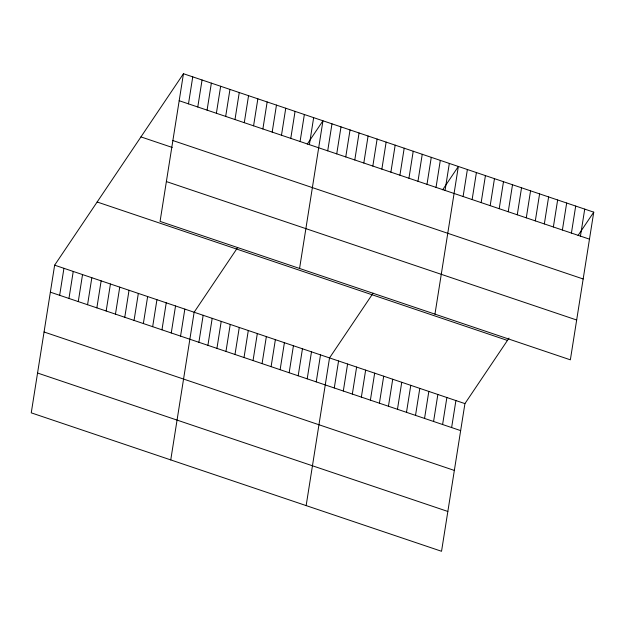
<?xml version="1.0" encoding="UTF-8"?>
<svg xmlns="http://www.w3.org/2000/svg" width="625" height="625" viewBox="0 0 625 625"><rect width="100%" height="100%" fill="white"/><g stroke="black" fill="none" stroke-linecap="round" stroke-linejoin="round"><path stroke-width="0.94" d="M183.461 73.719L160.07 221.391L570.359 359.828L593.75 212.156L183.461 73.719L54.641 265.172L31.25 412.844L441.539 551.281L464.93 403.609L509.008 338.102M59.664 295.312L63.938 268.312M68.961 298.445L73.242 271.445M78.266 301.586L82.539 274.586M87.562 304.727L91.836 277.727M96.859 307.859L101.141 280.859M106.164 311L110.438 284M115.461 314.141L119.742 287.141M124.766 317.273L129.039 290.273M134.062 320.414L138.336 293.414M143.359 323.555L147.641 296.555M152.664 326.688L156.938 299.688M188.484 103.859L192.758 76.859M161.961 329.828L166.242 302.828M197.781 106.992L202.055 79.992M171.266 332.969L175.539 305.969M207.078 110.133L211.359 83.133M180.562 336.102L184.836 309.102M216.383 113.273L220.656 86.273M170.75 459.914L194.141 312.242L237.688 247.508M225.68 116.406L229.961 89.406M198.891 342.289L203.164 315.289M234.984 119.547L239.258 92.547M207.914 345.336L212.188 318.336M244.281 122.68L248.555 95.68M216.938 348.375L221.219 321.375M253.578 125.82L257.859 98.82M225.969 351.422L230.242 324.422M262.883 128.961L267.156 101.961M234.992 354.469L239.273 327.469M272.18 132.094L276.461 105.094M244.023 357.516L248.297 330.516M281.484 135.234L285.758 108.234M253.047 360.562L257.32 333.562M290.781 138.375L295.055 111.375M262.07 363.609L266.352 336.609M300.078 141.508L304.359 114.508M271.102 366.648L275.375 339.648M309.383 144.648L313.656 117.648M280.125 369.695L284.406 342.695M299.57 268.461L322.961 120.789L307.266 144.102M289.156 372.742L293.43 345.742M327.711 150.836L331.984 123.836M298.18 375.789L302.453 348.789M336.734 153.875L341.008 126.875M307.203 378.836L311.484 351.836M345.758 156.922L350.039 129.922M316.234 381.883L320.508 354.883M354.789 159.969L359.062 132.969M306.148 505.602L329.531 357.922L373.086 293.195M363.812 163.016L368.086 136.016M334.281 387.969L338.562 360.969M372.836 166.062L377.117 139.062M343.312 391.016L347.586 364.016M381.867 169.109L386.141 142.109M352.336 394.062L356.617 367.062M390.891 172.148L395.172 145.148M361.367 397.109L365.641 370.109M399.922 175.195L404.195 148.195M370.391 400.156L374.664 373.156M408.945 178.242L413.219 151.242M379.414 403.195L383.695 376.195M417.969 181.289L422.25 154.289M388.445 406.242L392.719 379.242M427 184.336L431.273 157.336M397.469 409.289L401.742 382.289M436.023 187.383L440.305 160.383M406.492 412.336L410.773 385.336M445.055 190.422L449.328 163.422M415.523 415.383L419.797 388.383M434.961 314.141L458.352 166.469L442.664 189.789M424.547 418.43L428.828 391.43M463.102 196.516L467.383 169.516M433.578 421.477L437.852 394.477M472.133 199.562L476.406 172.562M442.602 424.516L446.875 397.516M481.156 202.609L485.43 175.609M451.625 427.562L455.906 400.562M490.18 205.656L494.461 178.656M499.211 208.695L503.484 181.695M508.234 211.742L512.516 184.742M517.266 214.789L521.539 187.789M526.289 217.836L530.562 190.836M535.312 220.883L539.594 193.883M544.344 223.93L548.617 196.93M553.367 226.977L557.641 199.977M562.391 230.016L566.672 203.016M571.422 233.062L575.695 206.062M580.445 236.109L584.727 209.109M578.062 235.469L593.75 212.156M179.18 100.719L589.477 239.156M172.875 140.539L583.164 278.977M140.945 136.898L172.227 147.453M166.375 181.57L576.672 320.008M97.148 201.992L507.438 340.43M54.641 265.172L464.93 403.609M50.359 292.172L460.656 430.609M44.055 331.992L454.344 470.43M37.555 373.023L447.852 511.461"/></g></svg>
